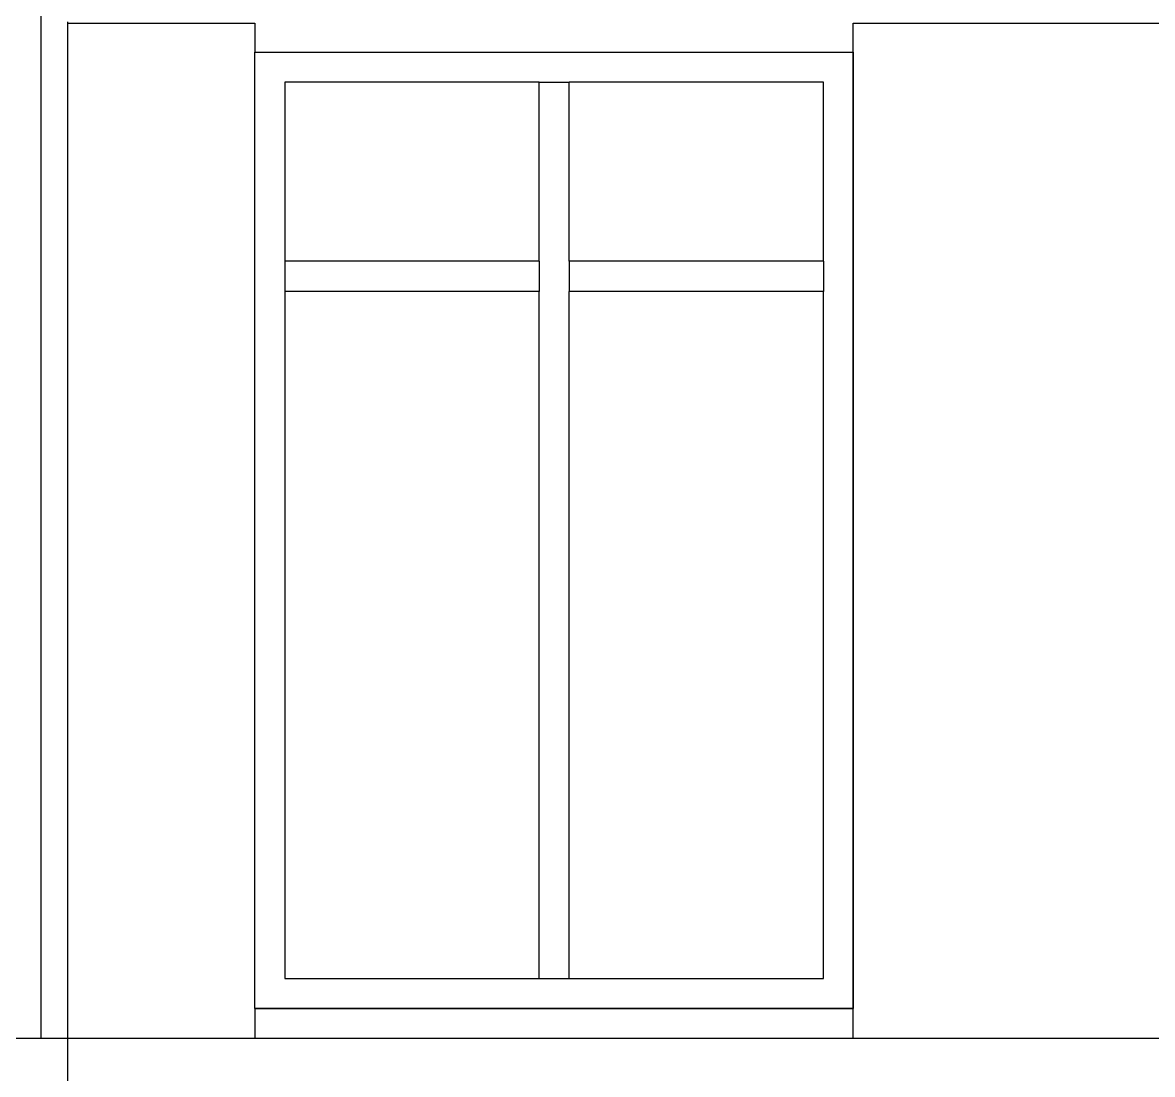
# Model space of a CAD drawing. Header units: metres. Extents: x -59 to 59, y -13 to 12.
# Drawn here: x 23.469 to 27.219, y 5.651 to 9.141 of the extents above; entities that cross this region are included whole.
import ezdxf

# ---------------------------------------------------------------- set-up
doc = ezdxf.new("R2010")
doc.units = ezdxf.units.M

msp = doc.modelspace()

# ---------------------------------------------------------------- linework, layer by layer
for p, q in [((23.5288, 11.7079), (23.5288, 5.7693)), ((23.6188, 9.1393), (23.6188, 9.1436)), ((23.6188, 5.7693), (23.6188, 9.1393)), ((23.6188, 9.1393), (24.2396, 9.1393)), ((24.2396, 9.1393), (24.2396, 9.0436)), ((26.226, 9.1393), (27.3683, 9.1393)), ((26.226, 9.0436), (26.226, 9.1393)), ((24.2396, 5.8693), (24.2396, 9.0436)), ((24.2396, 9.0436), (26.226, 9.0436)), ((24.2396, 9.0436), (26.226, 9.0436)), ((24.2396, 5.8693), (24.2396, 9.0436)), ((26.226, 5.8693), (26.226, 9.0436)), ((26.226, 9.0436), (26.226, 5.8693)), ((25.1831, 8.9436), (24.3389, 8.9436)), ((24.3389, 8.9436), (24.3389, 8.3493)), ((25.1831, 8.9436), (25.2825, 8.9436)), ((25.1831, 8.3493), (25.1831, 8.9436)), ((26.1267, 8.9436), (25.2825, 8.9436)), ((25.2825, 8.3493), (25.2825, 8.9436)), ((26.1267, 8.3493), (26.1267, 8.9436)), ((25.1831, 8.3493), (24.3389, 8.3493)), ((24.3389, 8.3493), (24.3389, 8.2493)), ((25.1831, 8.3493), (25.1831, 8.2493)), ((26.1267, 8.3493), (25.2825, 8.3493)), ((25.2825, 8.3493), (25.2825, 8.2493)), ((26.1267, 8.3493), (26.1267, 8.2493)), ((25.1831, 8.2493), (24.3389, 8.2493)), ((24.3389, 8.2493), (24.3389, 5.9693)), ((25.1831, 5.9693), (25.1831, 8.2493)), ((26.1267, 8.2493), (25.2825, 8.2493)), ((25.2825, 5.9693), (25.2825, 8.2493)), ((26.1267, 5.9693), (26.1267, 8.2493)), ((24.3389, 5.9693), (25.1831, 5.9693)), ((25.1831, 5.9693), (25.2825, 5.9693)), ((25.2825, 5.9693), (26.1267, 5.9693)), ((24.2396, 5.8693), (26.226, 5.8693)), ((24.2396, 5.8693), (24.2396, 5.7693)), ((26.226, 5.8693), (24.2396, 5.8693)), ((26.226, 5.7693), (26.226, 5.8693)), ((23.5288, 5.7693), (23.4088, 5.7693)), ((23.6188, 5.7693), (23.5288, 5.7693)), ((24.2396, 5.7693), (23.6188, 5.7693)), ((23.6188, 4.9873), (23.6188, 5.7693)), ((26.226, 5.7693), (24.2396, 5.7693)), ((27.3683, 5.7693), (26.226, 5.7693))]:
    msp.add_line(p, q)

doc.saveas('drawing.dxf')
